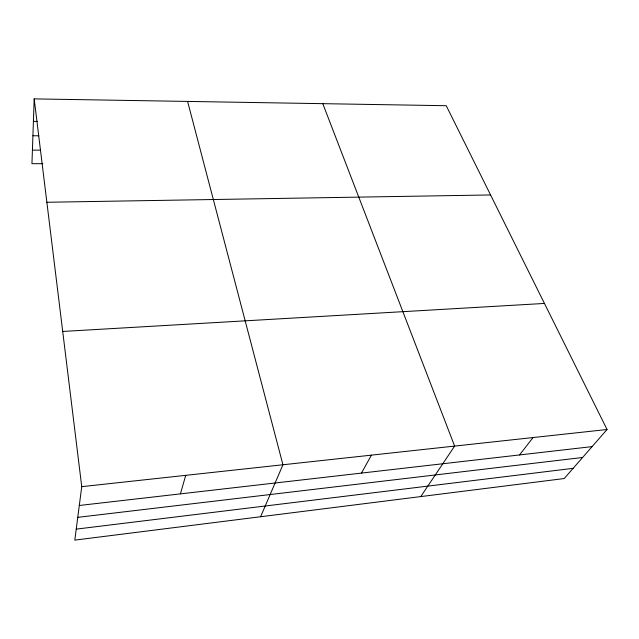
<?xml version="1.0" encoding="UTF-8"?>
<svg xmlns="http://www.w3.org/2000/svg" width="639" height="639" viewBox="0 0 639 639"><rect width="100%" height="100%" fill="white"/><g stroke="black" fill="none" stroke-linecap="round" stroke-linejoin="round"><path stroke-width="0.96" d="M34.186 98.885L81.744 486.654L74.803 540.115L564.213 478.539L607.05 429.504L446.246 105.707L34.186 98.885L31.95 163.704L42.925 163.656M180.406 493.875L185.733 475.344M260.6 516.743L282.941 464.769L187.594 101.425M361.45 473.092L371.427 455.144M420.766 496.591L454.641 446.086L322.783 103.662M519.555 454.936L533.046 437.555M76.233 529.124L573.127 468.339M77.758 517.35L582.6 457.492M79.3 505.481L592.105 446.613M81.744 486.654L607.05 429.504M62.71 331.457L544.444 303.437M46.871 202.267L490.568 194.951M32.421 150.141L40.401 150.141M32.916 135.756L38.827 135.78M33.412 121.378L37.358 121.418"/></g></svg>
